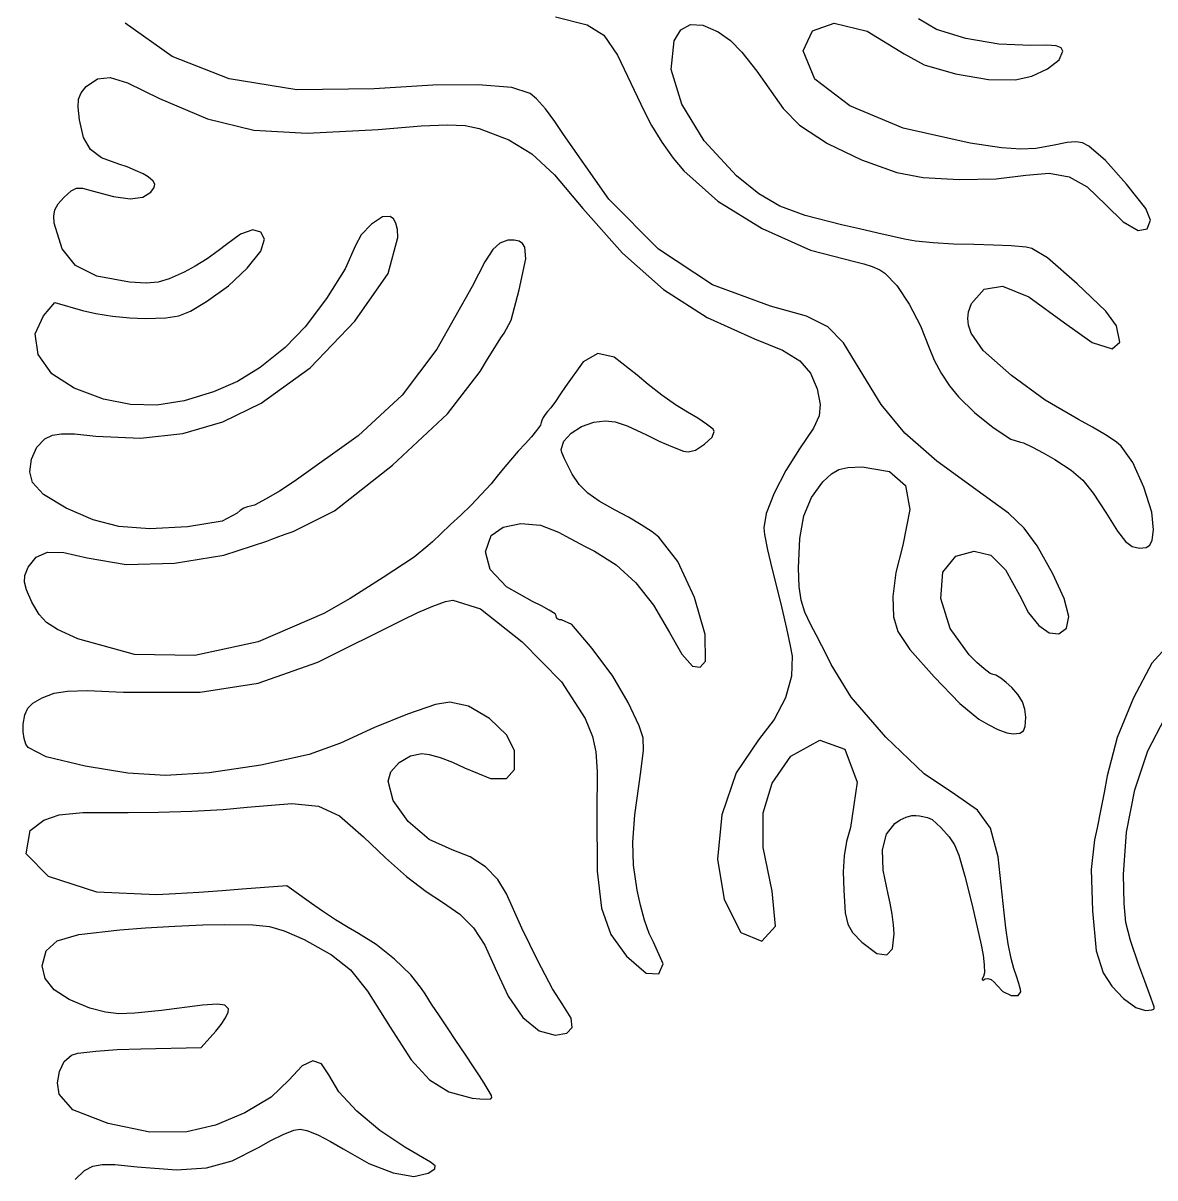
# Model space of a CAD drawing. Extents: x -744 to 286, y -828 to 175.
# Drawn here: x -743.6 to -514.6, y -434.5 to -200.9 of the extents above; entities that cross this region are included whole.
import ezdxf

# ---------------------------------------------------------------- set-up
doc = ezdxf.new("R2010")
doc.units = 0
doc.layers.get('0').update_dxf_attribs({"linetype": 'CONTINUOUS'})

msp = doc.modelspace()

# ---------------------------------------------------------------- linework, layer by layer
for p, q in [((-713.43, -207.7), (-722.91, -200.91)), ((-635.9, -199.67), (-629.46, -201.28)), ((-583.91, -202.47), (-579.51, -200.92)), ((-579.51, -200.92), (-572.86, -202.55)), ((-558.78, -202.23), (-562.45, -200.05)), ((-629.46, -201.28), (-626.1, -203.38)), ((-611.87, -204.49), (-610.5, -202.3)), ((-610.5, -202.3), (-608.58, -201.22)), ((-608.58, -201.22), (-606.08, -201.34)), ((-606.08, -201.34), (-603, -202.65)), ((-603, -202.65), (-600.49, -204.41)), ((-585.75, -206.49), (-583.91, -202.47)), ((-572.86, -202.55), (-565.36, -207.16)), ((-552.88, -204.03), (-558.78, -202.23)), ((-626.1, -203.38), (-623.33, -207.39)), ((-612.47, -210.32), (-611.87, -204.49)), ((-600.49, -204.41), (-598.15, -206.77)), ((-546.16, -205.19), (-552.88, -204.03)), ((-539.75, -205.42), (-546.16, -205.19)), ((-536.49, -205.36), (-539.75, -205.42)), ((-534.62, -205.52), (-536.49, -205.36)), ((-533.61, -205.91), (-534.62, -205.52)), ((-701.86, -212.21), (-713.43, -207.7)), ((-623.33, -207.39), (-617.96, -218.73)), ((-598.15, -206.77), (-595.15, -210.63)), ((-583.4, -212.25), (-585.75, -206.49)), ((-565.36, -207.16), (-561.33, -209.33)), ((-533.98, -208.32), (-533.25, -206.57)), ((-533.25, -206.57), (-533.61, -205.91)), ((-561.33, -209.33), (-554.97, -211.18)), ((-539.5, -211.62), (-536.32, -210.14)), ((-536.32, -210.14), (-533.98, -208.32)), ((-730.8, -213.73), (-728.49, -212.22)), ((-728.49, -212.22), (-725.98, -211.95)), ((-725.98, -211.95), (-722.45, -213.03)), ((-688.21, -214.39), (-701.86, -212.21)), ((-610.35, -217.3), (-612.47, -210.32)), ((-595.15, -210.63), (-589.85, -218.17)), ((-576.34, -217.65), (-583.4, -212.25)), ((-554.97, -211.18), (-548.25, -212.35)), ((-548.25, -212.35), (-542.88, -212.37)), ((-542.88, -212.37), (-539.5, -211.62)), ((-731.84, -215.01), (-730.8, -213.73)), ((-722.45, -213.03), (-716, -216.15)), ((-672.54, -214.23), (-688.21, -214.39)), ((-660.66, -213.49), (-672.54, -214.23)), ((-651.5, -213.42), (-660.66, -213.49)), ((-644.71, -213.93), (-651.5, -213.42)), ((-641.03, -215.17), (-644.71, -213.93)), ((-732.46, -217.89), (-732.35, -216.27)), ((-732.35, -216.27), (-731.84, -215.01)), ((-716, -216.15), (-706.24, -220.29)), ((-639.7, -216.23), (-641.03, -215.17)), ((-637.89, -218.29), (-639.7, -216.23)), ((-732.19, -220.48), (-732.46, -217.89)), ((-635.98, -220.81), (-637.89, -218.29)), ((-617.96, -218.73), (-616.45, -221.64)), ((-605.82, -224.71), (-610.35, -217.3)), ((-589.85, -218.17), (-586.54, -221.59)), ((-565.57, -222.16), (-576.34, -217.65)), ((-731.35, -224.07), (-732.19, -220.48)), ((-706.24, -220.29), (-696.88, -222.54)), ((-671.72, -222.41), (-663.05, -221.71)), ((-663.05, -221.71), (-657.8, -221.5)), ((-657.8, -221.5), (-654.18, -221.65)), ((-654.18, -221.65), (-651.33, -222.22)), ((-634.25, -223.47), (-635.98, -220.81)), ((-616.45, -221.64), (-614.35, -224.98)), ((-586.54, -221.59), (-580.86, -225.25)), ((-729.97, -226.48), (-731.35, -224.07)), ((-696.88, -222.54), (-686.11, -223.19)), ((-686.11, -223.19), (-671.72, -222.41)), ((-651.33, -222.22), (-645.33, -224.53)), ((-625.09, -236.53), (-634.25, -223.47)), ((-551.98, -225.22), (-565.57, -222.16)), ((-727.73, -228.16), (-729.97, -226.48)), ((-645.33, -224.53), (-640.63, -227.39)), ((-614.35, -224.98), (-612.05, -228.23)), ((-599.25, -231.78), (-605.82, -224.71)), ((-580.86, -225.25), (-573.99, -228.6)), ((-545.64, -226.13), (-551.98, -225.22)), ((-541.77, -226.44), (-545.64, -226.13)), ((-538.68, -226.3), (-541.77, -226.44)), ((-535.34, -225.7), (-538.68, -226.3)), ((-532.39, -225.06), (-535.34, -225.7)), ((-530.6, -224.91), (-532.39, -225.06)), ((-529.27, -225.14), (-530.6, -224.91)), ((-528, -225.79), (-529.27, -225.14)), ((-524.62, -228.71), (-528, -225.79)), ((-724.23, -229.48), (-727.73, -228.16)), ((-640.63, -227.39), (-636.07, -231.62)), ((-612.05, -228.23), (-609.89, -230.83)), ((-573.99, -228.6), (-566.81, -231.12)), ((-520.35, -233.5), (-524.62, -228.71)), ((-722.55, -230.02), (-724.23, -229.48)), ((-720.82, -230.7), (-722.55, -230.02)), ((-719.29, -231.41), (-720.82, -230.7)), ((-609.89, -230.83), (-603.04, -236.92)), ((-566.81, -231.12), (-561.49, -232.14)), ((-540.75, -231.69), (-535.98, -231.25)), ((-535.98, -231.25), (-531.99, -231.99)), ((-718.27, -232.04), (-719.29, -231.41)), ((-717.24, -232.89), (-718.27, -232.04)), ((-716.9, -233.51), (-717.24, -232.89)), ((-717.03, -234.17), (-716.9, -233.51)), ((-636.07, -231.62), (-630.33, -238.42)), ((-594.73, -235.43), (-599.25, -231.78)), ((-561.49, -232.14), (-554.22, -232.57)), ((-554.22, -232.57), (-546.76, -232.45)), ((-546.76, -232.45), (-540.75, -231.69)), ((-531.99, -231.99), (-528.32, -234.06)), ((-516.44, -238.44), (-520.35, -233.5)), ((-735.36, -236.2), (-733.88, -234.88)), ((-733.88, -234.88), (-732.78, -234.34)), ((-732.78, -234.34), (-731.54, -234.33)), ((-731.54, -234.33), (-729.59, -234.85)), ((-729.59, -234.85), (-725.31, -236.02)), ((-719.33, -236.16), (-717.73, -235.15)), ((-717.73, -235.15), (-717.03, -234.17)), ((-590.48, -237.92), (-594.73, -235.43)), ((-528.32, -234.06), (-524.54, -237.66)), ((-737.13, -238.7), (-736.48, -237.49)), ((-736.48, -237.49), (-735.36, -236.2)), ((-725.31, -236.02), (-721.89, -236.44)), ((-721.89, -236.44), (-719.33, -236.16)), ((-615.03, -246.68), (-625.09, -236.53)), ((-603.04, -236.92), (-594.04, -242.49)), ((-585.38, -239.84), (-590.48, -237.92)), ((-524.54, -237.66), (-521.01, -241.14)), ((-737.39, -239.96), (-737.13, -238.7)), ((-737.29, -241.39), (-737.39, -239.96)), ((-670.89, -240.11), (-673.12, -241.61)), ((-669.3, -240.02), (-670.89, -240.11)), ((-668.63, -240.51), (-669.3, -240.02)), ((-668.14, -241.4), (-668.63, -240.51)), ((-630.33, -238.42), (-622.32, -247.49)), ((-578.01, -241.72), (-585.38, -239.84)), ((-515.51, -240.8), (-516.44, -238.44)), ((-735.66, -246.57), (-737.29, -241.39)), ((-697.08, -242.73), (-699.57, -243.61)), ((-695.45, -243.18), (-697.08, -242.73)), ((-673.12, -241.61), (-675.17, -243.73)), ((-667.84, -242.65), (-668.14, -241.4)), ((-667.75, -244.27), (-667.84, -242.65)), ((-594.04, -242.49), (-584.29, -246.84)), ((-574.36, -242.54), (-578.01, -241.72)), ((-570.64, -243.39), (-574.36, -242.54)), ((-521.01, -241.14), (-517.98, -242.88)), ((-517.98, -242.88), (-516.2, -242.54)), ((-516.2, -242.54), (-515.51, -240.8)), ((-699.57, -243.61), (-702.4, -245.68)), ((-695.51, -247.08), (-694.75, -244.64)), ((-694.75, -244.64), (-695.45, -243.18)), ((-675.17, -243.73), (-676.32, -245.9)), ((-669.74, -251.6), (-667.75, -244.27)), ((-645.49, -244.86), (-647.14, -245.44)), ((-644.22, -244.82), (-645.49, -244.86)), ((-643.25, -245.03), (-644.22, -244.82)), ((-642.55, -245.51), (-643.25, -245.03)), ((-567.36, -244.15), (-570.64, -243.39)), ((-565.25, -244.65), (-567.36, -244.15)), ((-563.07, -245.04), (-565.25, -244.65)), ((-559.48, -245.37), (-563.07, -245.04)), ((-732.97, -249.98), (-735.66, -246.57)), ((-704.08, -247.01), (-706.33, -248.57)), ((-702.4, -245.68), (-704.08, -247.01)), ((-698.23, -250.47), (-695.51, -247.08)), ((-676.32, -245.9), (-678.39, -250.61)), ((-648.56, -246.71), (-650.16, -249.18)), ((-647.14, -245.44), (-648.56, -246.71)), ((-642.08, -246.24), (-642.55, -245.51)), ((-641.87, -248.62), (-642.08, -246.24)), ((-622.32, -247.49), (-614.03, -254.78)), ((-604.11, -253.89), (-615.03, -246.68)), ((-584.29, -246.84), (-575.12, -249.23)), ((-555.37, -245.61), (-559.48, -245.37)), ((-551.25, -245.72), (-555.37, -245.61)), ((-547.29, -245.81), (-551.25, -245.72)), ((-543.68, -245.99), (-547.29, -245.81)), ((-540.68, -246.22), (-543.68, -245.99)), ((-539.54, -246.49), (-540.68, -246.22)), ((-536.38, -248.38), (-539.54, -246.49)), ((-728.69, -252.09), (-732.97, -249.98)), ((-706.33, -248.57), (-708.76, -250.08)), ((-650.16, -249.18), (-652.75, -254.18)), ((-643.21, -254.88), (-641.87, -248.62)), ((-575.12, -249.23), (-573.49, -249.59)), ((-573.49, -249.59), (-571.8, -250.16)), ((-530.36, -253.65), (-536.38, -248.38)), ((-722.04, -253.3), (-728.69, -252.09)), ((-710.99, -251.3), (-714.01, -252.68)), ((-708.76, -250.08), (-710.99, -251.3)), ((-702.03, -254.05), (-698.23, -250.47)), ((-678.39, -250.61), (-682.17, -256.61)), ((-676.45, -261.2), (-669.74, -251.6)), ((-571.8, -250.16), (-570.29, -250.83)), ((-570.29, -250.83), (-569.25, -251.51)), ((-569.25, -251.51), (-566.85, -254.03)), ((-718.66, -253.53), (-722.04, -253.3)), ((-716.28, -253.35), (-718.66, -253.53)), ((-714.01, -252.68), (-716.28, -253.35)), ((-706.44, -257.26), (-702.03, -254.05)), ((-652.75, -254.18), (-659.85, -266.86)), ((-592.38, -258.18), (-604.11, -253.89)), ((-566.85, -254.03), (-564.33, -257.79)), ((-549.15, -254.73), (-545.42, -254.14)), ((-545.42, -254.14), (-540.15, -256.3)), ((-524.56, -259.17), (-530.36, -253.65)), ((-682.17, -256.61), (-686.54, -262.39)), ((-644.84, -261.01), (-643.21, -254.88)), ((-614.03, -254.78), (-605.2, -260.48)), ((-551.74, -257.66), (-549.15, -254.73)), ((-540.15, -256.3), (-532.93, -261.56)), ((-739.44, -260.11), (-737.13, -257.42)), ((-737.13, -257.42), (-731.54, -259.05)), ((-731.54, -259.05), (-728.89, -259.67)), ((-712.07, -260.11), (-709.68, -259.16)), ((-709.68, -259.16), (-706.44, -257.26)), ((-585.12, -260.18), (-592.38, -258.18)), ((-564.33, -257.79), (-562.02, -262.16)), ((-552.49, -260.67), (-552.31, -259.32)), ((-552.31, -259.32), (-551.74, -257.66)), ((-522.39, -262.13), (-524.56, -259.17)), ((-741.1, -263.81), (-739.44, -260.11)), ((-728.89, -259.67), (-725.5, -260.2)), ((-725.5, -260.2), (-721.98, -260.56)), ((-721.98, -260.56), (-718.86, -260.67)), ((-718.86, -260.67), (-714.7, -260.55)), ((-714.7, -260.55), (-712.07, -260.11)), ((-685.53, -270.63), (-676.45, -261.2)), ((-646.23, -263.67), (-644.84, -261.01)), ((-605.2, -260.48), (-595.6, -264.78)), ((-580.8, -262.35), (-585.12, -260.18)), ((-552.31, -262.01), (-552.49, -260.67)), ((-532.93, -261.56), (-527.3, -265.55)), ((-740.53, -267.97), (-741.1, -263.81)), ((-686.54, -262.39), (-690.57, -266.52)), ((-646.9, -264.6), (-646.23, -263.67)), ((-577.6, -265.59), (-580.8, -262.35)), ((-562.02, -262.16), (-560.27, -266.6)), ((-551.76, -263.65), (-552.31, -262.01)), ((-549.35, -267.16), (-551.76, -263.65)), ((-521.73, -265.44), (-522.39, -262.13)), ((-648.16, -266.55), (-646.9, -264.6)), ((-595.6, -264.78), (-589.97, -267.07)), ((-574.25, -271.11), (-577.6, -265.59)), ((-527.3, -265.55), (-523.29, -266.82)), ((-523.29, -266.82), (-521.73, -265.44)), ((-737.74, -271.87), (-740.53, -267.97)), ((-690.57, -266.52), (-695.65, -270.56)), ((-659.85, -266.86), (-666.92, -276.18)), ((-649.62, -268.89), (-648.16, -266.55)), ((-627.29, -267.77), (-630.29, -269.45)), ((-623.98, -268.49), (-627.29, -267.77)), ((-619.35, -272.13), (-623.98, -268.49)), ((-589.97, -267.07), (-586.46, -269.23)), ((-560.27, -266.6), (-559.26, -269.1)), ((-543.62, -272.2), (-549.35, -267.16)), ((-695.65, -270.56), (-700.23, -273.42)), ((-695.39, -277.82), (-685.53, -270.63)), ((-651.13, -271.37), (-649.62, -268.89)), ((-630.29, -269.45), (-633.86, -274.4)), ((-586.46, -269.23), (-584.27, -271.71)), ((-559.26, -269.1), (-557.83, -271.75)), ((-733.22, -274.79), (-737.74, -271.87)), ((-657.75, -279.99), (-651.13, -271.37)), ((-617.12, -274.06), (-619.35, -272.13)), ((-584.27, -271.71), (-582.91, -274.91)), ((-570, -278.07), (-574.25, -271.11)), ((-557.83, -271.75), (-556.15, -274.31)), ((-536.79, -277.22), (-543.62, -272.2)), ((-727.3, -276.98), (-733.22, -274.79)), ((-705.09, -275.54), (-711.01, -277.3)), ((-700.23, -273.42), (-705.09, -275.54)), ((-633.86, -274.4), (-634.84, -275.94)), ((-614.38, -276.18), (-617.12, -274.06)), ((-582.91, -274.91), (-582.35, -278.09)), ((-556.15, -274.31), (-554.36, -276.49)), ((-721.85, -278.1), (-727.3, -276.98)), ((-711.01, -277.3), (-716.53, -278.19)), ((-703.14, -281.59), (-695.39, -277.82)), ((-666.92, -276.18), (-675.81, -284.4)), ((-635.87, -277.45), (-636.81, -278.75)), ((-634.84, -275.94), (-635.87, -277.45)), ((-611.57, -278.15), (-614.38, -276.18)), ((-554.36, -276.49), (-551.09, -279.68)), ((-530.11, -281.13), (-536.79, -277.22)), ((-716.53, -278.19), (-721.85, -278.1)), ((-668.84, -290.38), (-657.75, -279.99)), ((-637.95, -280.07), (-638.37, -280.69)), ((-637.46, -279.5), (-637.95, -280.07)), ((-636.81, -278.75), (-637.46, -279.5)), ((-609.15, -279.64), (-611.57, -278.15)), ((-607.08, -280.87), (-609.15, -279.64)), ((-582.35, -278.09), (-582.57, -280.38)), ((-565.18, -283.84), (-570, -278.07)), ((-551.09, -279.68), (-547.31, -282.72)), ((-711.26, -283.95), (-703.14, -281.59)), ((-638.9, -282.23), (-639.7, -283.34)), ((-638.75, -281.71), (-638.9, -282.23)), ((-638.66, -281.28), (-638.75, -281.71)), ((-638.37, -280.69), (-638.66, -281.28)), ((-632.73, -283.88), (-630.61, -282.51)), ((-630.61, -282.51), (-628.12, -281.65)), ((-628.12, -281.65), (-625.82, -281.35)), ((-625.82, -281.35), (-623.8, -281.55)), ((-623.8, -281.55), (-621.4, -282.38)), ((-621.4, -282.38), (-617.49, -284.23)), ((-605.34, -282.04), (-607.08, -280.87)), ((-603.97, -283.07), (-605.34, -282.04)), ((-582.57, -280.38), (-583.69, -282.86)), ((-527.27, -282.64), (-530.11, -281.13)), ((-524.62, -284.19), (-527.27, -282.64)), ((-739.17, -285.03), (-737.6, -284.3)), ((-737.6, -284.3), (-735.78, -283.99)), ((-735.78, -283.99), (-733.2, -284.03)), ((-733.2, -284.03), (-728.86, -284.48)), ((-728.86, -284.48), (-719.82, -284.91)), ((-719.82, -284.91), (-711.26, -283.95)), ((-675.81, -284.4), (-688.75, -293.68)), ((-640.75, -284.63), (-642, -286)), ((-639.7, -283.34), (-640.75, -284.63)), ((-634.19, -285.52), (-632.73, -283.88)), ((-617.49, -284.23), (-614.75, -285.55)), ((-605.73, -286.11), (-604.19, -284.67)), ((-604.19, -284.67), (-603.75, -283.53)), ((-603.75, -283.53), (-603.97, -283.07)), ((-583.69, -282.86), (-586.49, -287.05)), ((-558.75, -289.52), (-565.18, -283.84)), ((-547.31, -282.72), (-543.76, -285.12)), ((-522.44, -285.6), (-524.62, -284.19)), ((-741.9, -289.1), (-740.82, -286.69)), ((-740.82, -286.69), (-739.17, -285.03)), ((-642, -286), (-643.42, -287.53)), ((-634.7, -287.17), (-634.19, -285.52)), ((-634.59, -287.77), (-634.7, -287.17)), ((-614.75, -285.55), (-612.18, -286.66)), ((-612.18, -286.66), (-610, -287.5)), ((-609.02, -287.67), (-607.55, -287.31)), ((-607.55, -287.31), (-605.73, -286.11)), ((-586.49, -287.05), (-589.27, -291.41)), ((-543.76, -285.12), (-541.82, -285.67)), ((-541.82, -285.67), (-541.2, -285.81)), ((-541.2, -285.81), (-539.38, -286.7)), ((-539.38, -286.7), (-537.24, -287.84)), ((-521.42, -286.48), (-522.44, -285.6)), ((-519.1, -289.82), (-521.42, -286.48)), ((-742.23, -291.67), (-741.9, -289.1)), ((-645, -289.33), (-646.49, -291.11)), ((-643.42, -287.53), (-645, -289.33)), ((-634.05, -289.06), (-634.59, -287.77)), ((-633.33, -290.57), (-634.05, -289.06)), ((-610, -287.5), (-609.02, -287.67)), ((-549.34, -296.34), (-558.75, -289.52)), ((-537.24, -287.84), (-534.88, -289.18)), ((-534.88, -289.18), (-531.57, -291.33)), ((-741.67, -293.82), (-742.23, -291.67)), ((-680.56, -299.58), (-668.84, -290.38)), ((-646.49, -291.11), (-647.65, -292.58)), ((-632.48, -292.17), (-633.33, -290.57)), ((-589.27, -291.41), (-591.61, -295.99)), ((-580.07, -292.1), (-578.55, -291.22)), ((-578.55, -291.22), (-576.72, -290.8)), ((-576.72, -290.8), (-573.85, -290.67)), ((-573.85, -290.67), (-568.31, -291.66)), ((-568.31, -291.66), (-565.1, -294.48)), ((-531.57, -291.33), (-529.2, -293.38)), ((-516.88, -294.79), (-519.1, -289.82)), ((-739.45, -296.29), (-741.67, -293.82)), ((-688.75, -293.68), (-691.72, -295.58)), ((-648.91, -294.12), (-650.81, -296.21)), ((-647.65, -292.58), (-648.91, -294.12)), ((-631.06, -294.27), (-632.48, -292.17)), ((-629.33, -296.02), (-631.06, -294.27)), ((-584.12, -296.91), (-581.82, -293.75)), ((-581.82, -293.75), (-580.07, -292.1)), ((-529.2, -293.38), (-527.09, -295.98)), ((-734.86, -299.03), (-739.45, -296.29)), ((-691.72, -295.58), (-694.43, -297.19)), ((-650.81, -296.21), (-652.96, -298.44)), ((-627.03, -297.66), (-629.33, -296.02)), ((-591.61, -295.99), (-593.27, -300.15)), ((-565.1, -294.48), (-564.18, -299.34)), ((-544.25, -300.06), (-549.34, -296.34)), ((-527.09, -295.98), (-524.56, -299.93)), ((-515.25, -299.85), (-516.88, -294.79)), ((-729.43, -301.38), (-734.86, -299.03)), ((-698.17, -298.76), (-698.9, -299.07)), ((-697.57, -298.66), (-698.17, -298.76)), ((-696.73, -298.44), (-697.57, -298.66)), ((-694.43, -297.19), (-696.73, -298.44)), ((-652.96, -298.44), (-655.05, -300.47)), ((-623.78, -299.46), (-627.03, -297.66)), ((-585.63, -300.58), (-584.12, -296.91)), ((-724.23, -302.75), (-729.43, -301.38)), ((-700.26, -300.04), (-703.33, -301.69)), ((-699.64, -299.52), (-700.26, -300.04)), ((-698.9, -299.07), (-699.64, -299.52)), ((-688.96, -303.8), (-680.56, -299.58)), ((-655.05, -300.47), (-657.09, -302.38)), ((-621.13, -300.87), (-623.78, -299.46)), ((-618.53, -302.41), (-621.13, -300.87)), ((-593.27, -300.15), (-593.75, -303.01)), ((-586.47, -305.16), (-585.63, -300.58)), ((-564.18, -299.34), (-565.64, -306.56)), ((-541.04, -303.09), (-544.25, -300.06)), ((-524.56, -299.93), (-522.19, -303.72)), ((-514.93, -303.4), (-515.25, -299.85)), ((-717.96, -303.26), (-724.23, -302.75)), ((-710.34, -302.8), (-717.96, -303.26)), ((-703.33, -301.69), (-710.34, -302.8)), ((-657.09, -302.38), (-659.06, -304.24)), ((-648.86, -304.56), (-646.48, -302.88)), ((-646.48, -302.88), (-642.91, -302.18)), ((-642.91, -302.18), (-638.91, -302.51)), ((-638.91, -302.51), (-635.25, -303.9)), ((-616.3, -303.86), (-618.53, -302.41)), ((-593.75, -303.01), (-593.62, -304.36)), ((-538.41, -306.68), (-541.04, -303.09)), ((-515.19, -305.5), (-514.93, -303.4)), ((-702.95, -308.58), (-694.25, -305.71)), ((-694.25, -305.71), (-693.25, -305.3)), ((-693.25, -305.3), (-691.87, -304.79)), ((-691.87, -304.79), (-690.37, -304.26)), ((-690.37, -304.26), (-688.96, -303.8)), ((-660.75, -305.83), (-661.67, -306.7)), ((-659.06, -304.24), (-660.75, -305.83)), ((-650.06, -307.88), (-648.86, -304.56)), ((-635.25, -303.9), (-633.8, -304.68)), ((-633.8, -304.68), (-631.88, -305.7)), ((-631.88, -305.7), (-629.85, -306.77)), ((-614.99, -304.92), (-616.3, -303.86)), ((-611.15, -309.83), (-614.99, -304.92)), ((-593.62, -304.36), (-592.98, -307.48)), ((-586.71, -311.17), (-586.47, -305.16)), ((-522.19, -303.72), (-520.58, -305.76)), ((-520.58, -305.76), (-519.21, -306.81)), ((-515.63, -306.51), (-515.19, -305.5)), ((-740.94, -308.94), (-738.64, -307.95)), ((-738.64, -307.95), (-735.36, -307.99)), ((-735.36, -307.99), (-730.64, -309.11)), ((-661.67, -306.7), (-664.48, -308.94)), ((-649.06, -311.47), (-650.06, -307.88)), ((-629.85, -306.77), (-628.01, -307.72)), ((-628.01, -307.72), (-623.58, -310.52)), ((-592.98, -307.48), (-592.13, -311.19)), ((-565.64, -306.56), (-567.02, -312.04)), ((-554.86, -308.74), (-551.17, -307.72)), ((-551.17, -307.72), (-547.84, -308.58)), ((-535.27, -312.3), (-538.41, -306.68)), ((-519.21, -306.81), (-517.74, -307.17)), ((-517.74, -307.17), (-516.39, -307.02)), ((-516.39, -307.02), (-515.63, -306.51)), ((-742.56, -310.96), (-740.94, -308.94)), ((-730.64, -309.11), (-722.73, -310.44)), ((-722.73, -310.44), (-712.96, -310.2)), ((-712.96, -310.2), (-702.95, -308.58)), ((-664.48, -308.94), (-670.75, -313.1)), ((-623.58, -310.52), (-619.59, -314.17)), ((-607.78, -317.1), (-611.15, -309.83)), ((-557.52, -312), (-554.86, -308.74)), ((-547.84, -308.58), (-544.82, -311.52)), ((-743.31, -314.01), (-743.19, -312.65)), ((-743.19, -312.65), (-742.56, -310.96)), ((-645.76, -314.98), (-649.06, -311.47)), ((-592.13, -311.19), (-591.13, -315.18)), ((-586.58, -314.9), (-586.71, -311.17)), ((-567.02, -312.04), (-567.65, -316.92)), ((-557.93, -317.29), (-557.52, -312)), ((-544.82, -311.52), (-542.01, -316.67)), ((-532.95, -317.34), (-535.27, -312.3)), ((-742.91, -315.57), (-743.31, -314.01)), ((-670.75, -313.1), (-677.42, -317.29)), ((-640.5, -317.96), (-645.76, -314.98)), ((-619.59, -314.17), (-616.02, -318.7)), ((-591.13, -315.18), (-590.09, -319.28)), ((-586.19, -317.67), (-586.58, -314.9)), ((-741.79, -318.09), (-742.91, -315.57)), ((-677.42, -317.29), (-682.75, -320.33)), ((-658.11, -317.92), (-656.67, -317.68)), ((-656.67, -317.68), (-651.07, -319.43)), ((-605.57, -324.58), (-607.78, -317.1)), ((-585.45, -320.09), (-586.19, -317.67)), ((-567.65, -316.92), (-567.53, -321)), ((-556.03, -323.37), (-557.93, -317.29)), ((-542.01, -316.67), (-540.17, -320.19)), ((-532.05, -320.99), (-532.95, -317.34)), ((-740.35, -320.58), (-741.79, -318.09)), ((-663.69, -320.14), (-660.69, -318.86)), ((-660.69, -318.86), (-658.11, -317.92)), ((-651.07, -319.43), (-642.63, -326.11)), ((-638.68, -318.82), (-640.5, -317.96)), ((-637.14, -319.68), (-638.68, -318.82)), ((-635.96, -320.45), (-637.14, -319.68)), ((-616.02, -318.7), (-612.81, -324.17)), ((-590.09, -319.28), (-589.14, -323.36)), ((-738.83, -322.21), (-740.35, -320.58)), ((-736.59, -323.62), (-738.83, -322.21)), ((-682.75, -320.33), (-696.05, -326.08)), ((-683.95, -330.19), (-666.75, -321.67)), ((-666.75, -321.67), (-663.69, -320.14)), ((-635.75, -320.86), (-635.96, -320.45)), ((-635.67, -321.17), (-635.75, -320.86)), ((-635.44, -321.44), (-635.67, -321.17)), ((-635.09, -321.61), (-635.44, -321.44)), ((-634.69, -321.67), (-635.09, -321.61)), ((-632.58, -322.6), (-634.69, -321.67)), ((-584.22, -322.67), (-585.45, -320.09)), ((-567.53, -321), (-566.61, -323.99)), ((-540.17, -320.19), (-538.13, -322.75)), ((-532.49, -323.32), (-532.05, -320.99)), ((-732.47, -325.49), (-736.59, -323.62)), ((-628.43, -327.41), (-632.58, -322.6)), ((-612.81, -324.17), (-610.3, -328.58)), ((-605.54, -329.98), (-605.57, -324.58)), ((-589.14, -323.36), (-588.37, -326.9)), ((-583.16, -324.65), (-584.22, -322.67)), ((-582, -326.88), (-583.16, -324.65)), ((-566.61, -323.99), (-564.17, -327.65)), ((-552.17, -328.75), (-556.03, -323.37)), ((-538.13, -322.75), (-536.04, -324.24)), ((-536.04, -324.24), (-534.07, -324.5)), ((-534.07, -324.5), (-532.49, -323.32)), ((-721.01, -328.65), (-732.47, -325.49)), ((-696.05, -326.08), (-708.84, -328.87)), ((-642.63, -326.11), (-634.66, -334.21)), ((-588.37, -326.9), (-588.02, -328.99)), ((-580.93, -329.01), (-582, -326.88)), ((-511.83, -326.61), (-515.25, -330.42)), ((-708.84, -328.87), (-721.01, -328.65)), ((-624.28, -333.02), (-628.43, -327.41)), ((-610.3, -328.58), (-608.13, -331)), ((-588.02, -328.99), (-588.11, -333.03)), ((-580.14, -330.67), (-580.93, -329.01)), ((-564.17, -327.65), (-559.29, -333.19)), ((-550.63, -330.26), (-552.17, -328.75)), ((-696.02, -334.48), (-683.95, -330.19)), ((-608.13, -331), (-606.58, -331.23)), ((-606.58, -331.23), (-605.54, -329.98)), ((-576.09, -337.29), (-580.14, -330.67)), ((-549.17, -331.52), (-550.63, -330.26)), ((-547.92, -332.49), (-549.17, -331.52)), ((-515.25, -330.42), (-518.98, -337.39)), ((-621.16, -338.38), (-624.28, -333.02)), ((-588.11, -333.03), (-589.36, -337.43)), ((-559.29, -333.19), (-554.07, -338.54)), ((-547.35, -332.67), (-547.92, -332.49)), ((-546.8, -332.82), (-547.35, -332.67)), ((-545.82, -333.46), (-546.8, -332.82)), ((-544.7, -334.33), (-545.82, -333.46)), ((-737.32, -336.48), (-734.58, -336.04)), ((-734.58, -336.04), (-730.59, -335.96)), ((-730.59, -335.96), (-723.25, -336.24)), ((-723.25, -336.24), (-707.73, -336.25)), ((-707.73, -336.25), (-696.02, -334.48)), ((-634.66, -334.21), (-629.88, -341.58)), ((-543.55, -335.36), (-544.7, -334.33)), ((-542.28, -336.78), (-543.55, -335.36)), ((-742.64, -339.52), (-741.58, -338.48)), ((-741.58, -338.48), (-739.75, -337.4)), ((-739.75, -337.4), (-737.32, -336.48)), ((-660.18, -338.74), (-665.84, -340.71)), ((-657.22, -338.28), (-660.18, -338.74)), ((-653.44, -339.1), (-657.22, -338.28)), ((-618.93, -343.05), (-621.16, -338.38)), ((-589.36, -337.43), (-591.66, -341.83)), ((-569.04, -345.4), (-576.09, -337.29)), ((-554.07, -338.54), (-550.21, -341.7)), ((-541.41, -338.2), (-542.28, -336.78)), ((-540.91, -339.7), (-541.41, -338.2)), ((-518.98, -337.39), (-522.23, -345.47)), ((-743.55, -342.76), (-743.23, -340.83)), ((-743.23, -340.83), (-742.64, -339.52)), ((-665.84, -340.71), (-672.47, -343.39)), ((-649.22, -341.63), (-653.44, -339.1)), ((-540.75, -341.36), (-540.91, -339.7)), ((-743.57, -344.27), (-743.55, -342.76)), ((-672.47, -343.39), (-679.34, -346.57)), ((-645.71, -344.94), (-649.22, -341.63)), ((-629.88, -341.58), (-628.4, -345.26)), ((-618.15, -345.53), (-618.93, -343.05)), ((-591.66, -341.83), (-594.84, -345.9)), ((-550.21, -341.7), (-548.37, -342.84)), ((-548.37, -342.84), (-546.4, -343.8)), ((-541.19, -344.1), (-540.84, -343.21)), ((-540.84, -343.21), (-540.75, -341.36)), ((-516.02, -348.14), (-512.6, -341.5)), ((-743.39, -345.65), (-743.57, -344.27)), ((-743.03, -346.76), (-743.39, -345.65)), ((-644.19, -348.13), (-645.71, -344.94)), ((-628.4, -345.26), (-627.69, -348.33)), ((-618.05, -348.01), (-618.15, -345.53)), ((-561.29, -352.8), (-569.04, -345.4)), ((-546.4, -343.8), (-544.6, -344.48)), ((-544.6, -344.48), (-543.32, -344.67)), ((-543.32, -344.67), (-541.92, -344.54)), ((-541.92, -344.54), (-541.19, -344.1)), ((-522.23, -345.47), (-524.25, -353.17)), ((-742.52, -347.44), (-743.03, -346.76)), ((-738.9, -349.34), (-742.52, -347.44)), ((-679.34, -346.57), (-685.72, -348.91)), ((-618.59, -352.38), (-618.05, -348.01)), ((-594.84, -345.9), (-599.35, -352.57)), ((-588.25, -349.24), (-582.42, -345.97)), ((-582.42, -345.97), (-577.34, -347.77)), ((-577.34, -347.77), (-574.83, -354.5)), ((-731.05, -351.21), (-738.9, -349.34)), ((-685.72, -348.91), (-695.5, -351.06)), ((-667.49, -350.52), (-665.21, -349.15)), ((-665.21, -349.15), (-662.89, -348.67)), ((-662.89, -348.67), (-661.41, -348.86)), ((-661.41, -348.86), (-659.19, -349.52)), ((-659.19, -349.52), (-656.71, -350.46)), ((-644.17, -351.9), (-644.19, -348.13)), ((-627.69, -348.33), (-627.44, -352.38)), ((-592.03, -354.71), (-588.25, -349.24)), ((-518.66, -356.03), (-516.02, -348.14)), ((-722.37, -352.63), (-731.05, -351.21)), ((-714.75, -353.11), (-722.37, -352.63)), ((-705.93, -352.62), (-714.75, -353.11)), ((-695.5, -351.06), (-705.93, -352.62)), ((-669.75, -354.27), (-669.17, -352.38)), ((-669.17, -352.38), (-667.49, -350.52)), ((-656.71, -350.46), (-654.31, -351.56)), ((-654.31, -351.56), (-649.03, -353.77)), ((-645.77, -353.77), (-644.17, -351.9)), ((-627.44, -352.38), (-627.52, -360.67)), ((-619.81, -361.06), (-618.59, -352.38)), ((-599.35, -352.57), (-602.21, -361.08)), ((-668.73, -358.21), (-669.75, -354.27)), ((-649.03, -353.77), (-645.77, -353.77)), ((-593.89, -360.66), (-592.03, -354.71)), ((-574.83, -354.5), (-576.23, -363.64)), ((-554.97, -357.06), (-561.29, -352.8)), ((-524.25, -353.17), (-524.9, -356.6)), ((-550.48, -360.13), (-554.97, -357.06)), ((-524.9, -356.6), (-525.62, -360.29)), ((-520.35, -364.57), (-518.66, -356.03)), ((-703.07, -360.03), (-698.25, -359.57)), ((-698.25, -359.57), (-689.19, -358.79)), ((-689.19, -358.79), (-683.84, -359.31)), ((-683.84, -359.31), (-679.58, -361.32)), ((-665.67, -362.44), (-668.73, -358.21)), ((-739.41, -362.19), (-736.25, -361.08)), ((-736.25, -361.08), (-731.48, -360.61)), ((-731.48, -360.61), (-722.32, -360.6)), ((-722.32, -360.6), (-716.2, -360.58)), ((-716.2, -360.58), (-709.44, -360.37)), ((-709.44, -360.37), (-703.07, -360.03)), ((-679.58, -361.32), (-674.72, -365.51)), ((-627.52, -360.67), (-627.45, -372.48)), ((-620.25, -366.65), (-619.81, -361.06)), ((-602.21, -361.08), (-603.1, -370.09)), ((-593.88, -367.7), (-593.89, -360.66)), ((-567.23, -362.84), (-566.14, -362.1)), ((-566.14, -362.1), (-564.94, -361.54)), ((-564.94, -361.54), (-563.82, -361.2)), ((-563.82, -361.2), (-562.98, -361.19)), ((-562.98, -361.19), (-562.27, -361.32)), ((-562.27, -361.32), (-561.58, -361.45)), ((-561.58, -361.45), (-560.98, -361.55)), ((-560.98, -361.55), (-560.65, -361.6)), ((-560.65, -361.6), (-559.66, -362.04)), ((-559.66, -362.04), (-557.94, -363.66)), ((-547.87, -363.81), (-550.48, -360.13)), ((-525.62, -360.29), (-526.3, -363.7)), ((-742.95, -369.01), (-742.17, -364.24)), ((-742.17, -364.24), (-739.41, -362.19)), ((-661.4, -366.05), (-665.67, -362.44)), ((-576.23, -363.64), (-577, -366.45)), ((-568.91, -365.03), (-567.23, -362.84)), ((-557.94, -363.66), (-556.27, -365.53)), ((-546.33, -369.59), (-547.87, -363.81)), ((-526.3, -363.7), (-526.82, -366.17)), ((-674.72, -365.51), (-670.28, -369.8)), ((-656.75, -368.19), (-661.4, -366.05)), ((-620.1, -371.26), (-620.25, -366.65)), ((-577, -366.45), (-577.46, -369.38)), ((-569.71, -368.18), (-568.91, -365.03)), ((-556.27, -365.53), (-555.16, -367.19)), ((-526.82, -366.17), (-527.49, -372.12)), ((-520.95, -373.17), (-520.35, -364.57)), ((-738.42, -373.59), (-742.95, -369.01)), ((-653.16, -369.6), (-656.75, -368.19)), ((-592.04, -376.54), (-593.88, -367.7)), ((-569.62, -372.26), (-569.71, -368.18)), ((-555.16, -367.19), (-554.29, -369.27)), ((-670.28, -369.8), (-665.99, -373.56)), ((-650.02, -371.64), (-653.16, -369.6)), ((-619.38, -376.34), (-620.1, -371.26)), ((-603.1, -370.09), (-601.76, -378.24)), ((-577.46, -369.38), (-577.65, -372.61)), ((-554.29, -369.27), (-553.08, -373.5)), ((-545.11, -380.91), (-546.33, -369.59)), ((-728.63, -376.73), (-738.42, -373.59)), ((-665.99, -373.56), (-662.06, -376.62)), ((-647.51, -374.18), (-650.02, -371.64)), ((-627.45, -372.48), (-626.57, -379.96)), ((-577.65, -372.61), (-577.58, -376.35)), ((-568.6, -377.17), (-569.62, -372.26)), ((-553.08, -373.5), (-551.6, -379.37)), ((-527.49, -372.12), (-527.27, -380.5)), ((-520.86, -379.01), (-520.95, -373.17)), ((-690.25, -375.44), (-699.25, -376.14)), ((-685.25, -379.05), (-690.25, -375.44)), ((-645.79, -377.07), (-647.51, -374.18)), ((-716.58, -377.3), (-728.63, -376.73)), ((-712.74, -377.07), (-716.58, -377.3)), ((-708.05, -376.77), (-712.74, -377.07)), ((-703.3, -376.44), (-708.05, -376.77)), ((-699.25, -376.14), (-703.3, -376.44)), ((-662.06, -376.62), (-658.75, -378.76)), ((-642.68, -383.99), (-645.79, -377.07)), ((-618.71, -379.33), (-619.38, -376.34)), ((-601.76, -378.24), (-598.37, -384.91)), ((-591.36, -383.59), (-592.04, -376.54)), ((-577.58, -376.35), (-577.26, -380.92)), ((-568.17, -378.99), (-568.6, -377.17)), ((-683, -380.6), (-685.25, -379.05)), ((-680.39, -382.31), (-683, -380.6)), ((-658.75, -378.76), (-655.21, -381.17)), ((-626.57, -379.96), (-624.68, -385.28)), ((-617.84, -382.39), (-618.71, -379.33)), ((-567.78, -381.17), (-568.17, -378.99)), ((-551.6, -379.37), (-549.75, -387.39)), ((-527.27, -380.5), (-526.47, -388.62)), ((-520.47, -382.89), (-520.86, -379.01)), ((-677.83, -383.89), (-680.39, -382.31)), ((-655.21, -381.17), (-652.44, -383.96)), ((-616.9, -385.08), (-617.84, -382.39)), ((-577.26, -380.92), (-576.76, -383.2)), ((-567.5, -383.34), (-567.78, -381.17)), ((-544.78, -383.98), (-545.11, -380.91)), ((-519.59, -386.54), (-520.47, -382.89)), ((-736.7, -386.58), (-732.32, -385.28)), ((-732.32, -385.28), (-723.98, -384.34)), ((-723.98, -384.34), (-718.8, -383.94)), ((-718.8, -383.94), (-712.9, -383.6)), ((-712.9, -383.6), (-707.22, -383.35)), ((-707.22, -383.35), (-702.75, -383.25)), ((-702.75, -383.25), (-697.07, -383.31)), ((-697.07, -383.31), (-693.72, -383.68)), ((-693.72, -383.68), (-690.76, -384.55)), ((-690.76, -384.55), (-686.75, -386.32)), ((-675.75, -385.08), (-677.83, -383.89)), ((-672.18, -387.32), (-675.75, -385.08)), ((-652.44, -383.96), (-650.16, -387.47)), ((-639.44, -390.65), (-642.68, -383.99)), ((-624.68, -385.28), (-621.49, -389.7)), ((-616.05, -386.84), (-616.9, -385.08)), ((-598.37, -384.91), (-594.13, -386.63)), ((-594.13, -386.63), (-591.36, -383.59)), ((-576.76, -383.2), (-575.8, -384.88)), ((-575.8, -384.88), (-573.89, -386.84)), ((-567.67, -388.19), (-567.37, -385.15)), ((-567.37, -385.15), (-567.5, -383.34)), ((-544.28, -387.21), (-544.78, -383.98)), ((-738.92, -388.6), (-736.7, -386.58)), ((-686.75, -386.32), (-681.19, -389.39)), ((-668.45, -390.28), (-672.18, -387.32)), ((-650.16, -387.47), (-648.1, -392.09)), ((-614.1, -391.21), (-616.05, -386.84)), ((-573.89, -386.84), (-570.89, -389.11)), ((-549.75, -387.39), (-549.36, -389.47)), ((-543.7, -390.14), (-544.28, -387.21)), ((-517.88, -391.49), (-519.59, -386.54)), ((-739.75, -391.66), (-738.92, -388.6)), ((-681.19, -389.39), (-677.37, -392.47)), ((-621.49, -389.7), (-617.5, -393.09)), ((-570.89, -389.11), (-568.88, -389.43)), ((-568.88, -389.43), (-567.67, -388.19)), ((-549.36, -389.47), (-549.14, -391.42)), ((-543.14, -392.17), (-543.7, -390.14)), ((-526.47, -388.62), (-525.1, -393.03)), ((-739.11, -394.18), (-739.75, -391.66)), ((-677.37, -392.47), (-673.91, -396.74)), ((-665.16, -393.43), (-668.45, -390.28)), ((-648.1, -392.09), (-645.48, -397.77)), ((-636.46, -396.29), (-639.44, -390.65)), ((-614.94, -393.26), (-614.1, -391.21)), ((-549.14, -391.42), (-549.1, -393.03)), ((-542.62, -393.76), (-543.14, -392.17)), ((-516.68, -394.71), (-517.88, -391.49)), ((-737.29, -396.47), (-739.11, -394.18)), ((-663, -396.2), (-665.16, -393.43)), ((-617.5, -393.09), (-614.94, -393.26)), ((-549.32, -393.79), (-549.58, -394.27)), ((-549.58, -394.27), (-549.56, -394.48)), ((-549.56, -394.48), (-549.38, -394.53)), ((-549.38, -394.53), (-548.93, -394.29)), ((-549.1, -393.03), (-549.32, -393.79)), ((-548.93, -394.29), (-548.41, -394.18)), ((-548.41, -394.18), (-547.77, -394.4)), ((-547.77, -394.4), (-547.11, -394.91)), ((-542.17, -395.22), (-542.62, -393.76)), ((-525.1, -393.03), (-523.35, -395.74)), ((-515.67, -397.49), (-516.68, -394.71)), ((-734.28, -398.48), (-737.29, -396.47)), ((-673.91, -396.74), (-669.35, -404.05)), ((-662.27, -397.32), (-663, -396.2)), ((-634.38, -399.52), (-636.46, -396.29)), ((-547.11, -394.91), (-546.54, -395.64)), ((-546.54, -395.64), (-545.37, -396.84)), ((-545.37, -396.84), (-543.69, -397.61)), ((-542.31, -397.63), (-541.76, -396.92)), ((-541.83, -396.45), (-542.17, -395.22)), ((-541.76, -396.92), (-541.83, -396.45)), ((-523.35, -395.74), (-520.99, -398.23)), ((-730.09, -400.17), (-734.28, -398.48)), ((-704.28, -399.38), (-707.28, -399.59)), ((-702.79, -399.6), (-704.28, -399.38)), ((-660.93, -399.36), (-662.27, -397.32)), ((-659.36, -401.73), (-660.93, -399.36)), ((-645.48, -397.77), (-642.45, -402.06)), ((-543.69, -397.61), (-542.31, -397.63)), ((-520.99, -398.23), (-518.51, -400.05)), ((-514.8, -399.92), (-515.67, -397.49)), ((-726.92, -401.02), (-730.09, -400.17)), ((-724.21, -401.35), (-726.92, -401.02)), ((-720.95, -401.24), (-724.21, -401.35)), ((-715.59, -400.64), (-720.95, -401.24)), ((-707.28, -399.59), (-715.59, -400.64)), ((-702.04, -400.35), (-702.79, -399.6)), ((-702.62, -402.15), (-702.06, -401)), ((-702.06, -401), (-702.04, -400.35)), ((-657.74, -404.17), (-659.36, -401.73)), ((-632.72, -402.22), (-634.38, -399.52)), ((-518.51, -400.05), (-516.5, -400.64)), ((-516.5, -400.64), (-515.83, -400.62)), ((-515.83, -400.62), (-515.26, -400.54)), ((-515.26, -400.54), (-514.86, -400.41)), ((-514.86, -400.41), (-514.75, -400.24)), ((-514.75, -400.24), (-514.8, -399.92)), ((-704.6, -404.83), (-703.49, -403.48)), ((-703.49, -403.48), (-702.62, -402.15)), ((-669.35, -404.05), (-665.07, -410.66)), ((-656.02, -406.74), (-657.74, -404.17)), ((-642.45, -402.06), (-639.21, -404.76)), ((-633.6, -405.28), (-632.53, -404.11)), ((-632.53, -404.11), (-632.72, -402.22)), ((-707.56, -408.15), (-704.6, -404.83)), ((-639.21, -404.76), (-635.95, -405.67)), ((-635.95, -405.67), (-633.6, -405.28)), ((-728.88, -408.91), (-724.53, -408.59)), ((-724.53, -408.59), (-719.73, -408.42)), ((-719.73, -408.42), (-707.56, -408.15)), ((-654.17, -409.51), (-656.02, -406.74)), ((-736.23, -413), (-735.25, -410.99)), ((-735.25, -410.99), (-733.81, -409.71)), ((-733.81, -409.71), (-732.49, -409.29)), ((-732.49, -409.29), (-728.88, -408.91)), ((-684.97, -410.84), (-687.13, -411.85)), ((-683.2, -411.46), (-684.97, -410.84)), ((-665.07, -410.66), (-661.36, -414.73)), ((-652.47, -412.06), (-654.17, -409.51)), ((-736.6, -415.34), (-736.23, -413)), ((-687.13, -411.85), (-689.81, -414.75)), ((-681.74, -413.68), (-683.2, -411.46)), ((-651.24, -413.9), (-652.47, -412.06)), ((-736.27, -417.61), (-736.6, -415.34)), ((-689.81, -414.75), (-693.42, -418.18)), ((-679.69, -417.12), (-681.74, -413.68)), ((-661.36, -414.73), (-657.47, -417.13)), ((-650.28, -415.38), (-651.24, -413.9)), ((-649.48, -416.73), (-650.28, -415.38)), ((-733.52, -420.77), (-736.27, -417.61)), ((-693.42, -418.18), (-698.71, -421.39)), ((-676.03, -421.06), (-679.69, -417.12)), ((-657.47, -417.13), (-652.72, -418.41)), ((-648.85, -417.87), (-649.48, -416.73)), ((-648.75, -418.29), (-648.85, -417.87)), ((-652.72, -418.41), (-651.2, -418.56)), ((-651.2, -418.56), (-649.91, -418.59)), ((-649.91, -418.59), (-648.95, -418.51)), ((-648.95, -418.51), (-648.75, -418.29)), ((-726.34, -423.54), (-733.52, -420.77)), ((-698.71, -421.39), (-704.68, -423.89)), ((-671.41, -424.96), (-676.03, -421.06)), ((-717.92, -425.27), (-726.34, -423.54)), ((-704.68, -423.89), (-710.43, -425.22)), ((-690.99, -425.76), (-688.82, -424.9)), ((-688.82, -424.9), (-687.5, -424.67)), ((-687.5, -424.67), (-686.18, -424.92)), ((-686.18, -424.92), (-683.95, -425.85)), ((-666.33, -428.33), (-671.41, -424.96)), ((-710.43, -425.22), (-717.92, -425.27)), ((-695.95, -428.38), (-693.47, -426.96)), ((-693.47, -426.96), (-690.99, -425.76)), ((-683.95, -425.85), (-681.41, -427.15)), ((-681.41, -427.15), (-678.86, -428.68)), ((-701.26, -431.06), (-695.95, -428.38)), ((-678.86, -428.68), (-673.65, -431.62)), ((-661.16, -431.37), (-666.33, -428.33)), ((-731.16, -433.03), (-729.44, -432.18)), ((-729.44, -432.18), (-727.61, -431.8)), ((-727.61, -431.8), (-725.05, -431.82)), ((-725.05, -431.82), (-720.51, -432.29)), ((-706.49, -432.51), (-701.26, -431.06)), ((-673.65, -431.62), (-668.74, -433.5)), ((-660.24, -432.12), (-661.16, -431.37)), ((-660.29, -432.73), (-660.24, -432.12)), ((-733.03, -434.84), (-731.16, -433.03)), ((-720.51, -432.29), (-712.55, -432.89)), ((-712.55, -432.89), (-706.49, -432.51)), ((-668.74, -433.5), (-664.55, -434.24)), ((-664.55, -434.24), (-661.62, -433.61)), ((-661.62, -433.61), (-660.29, -432.73))]:
    msp.add_line(p, q)

doc.saveas('drawing.dxf')
